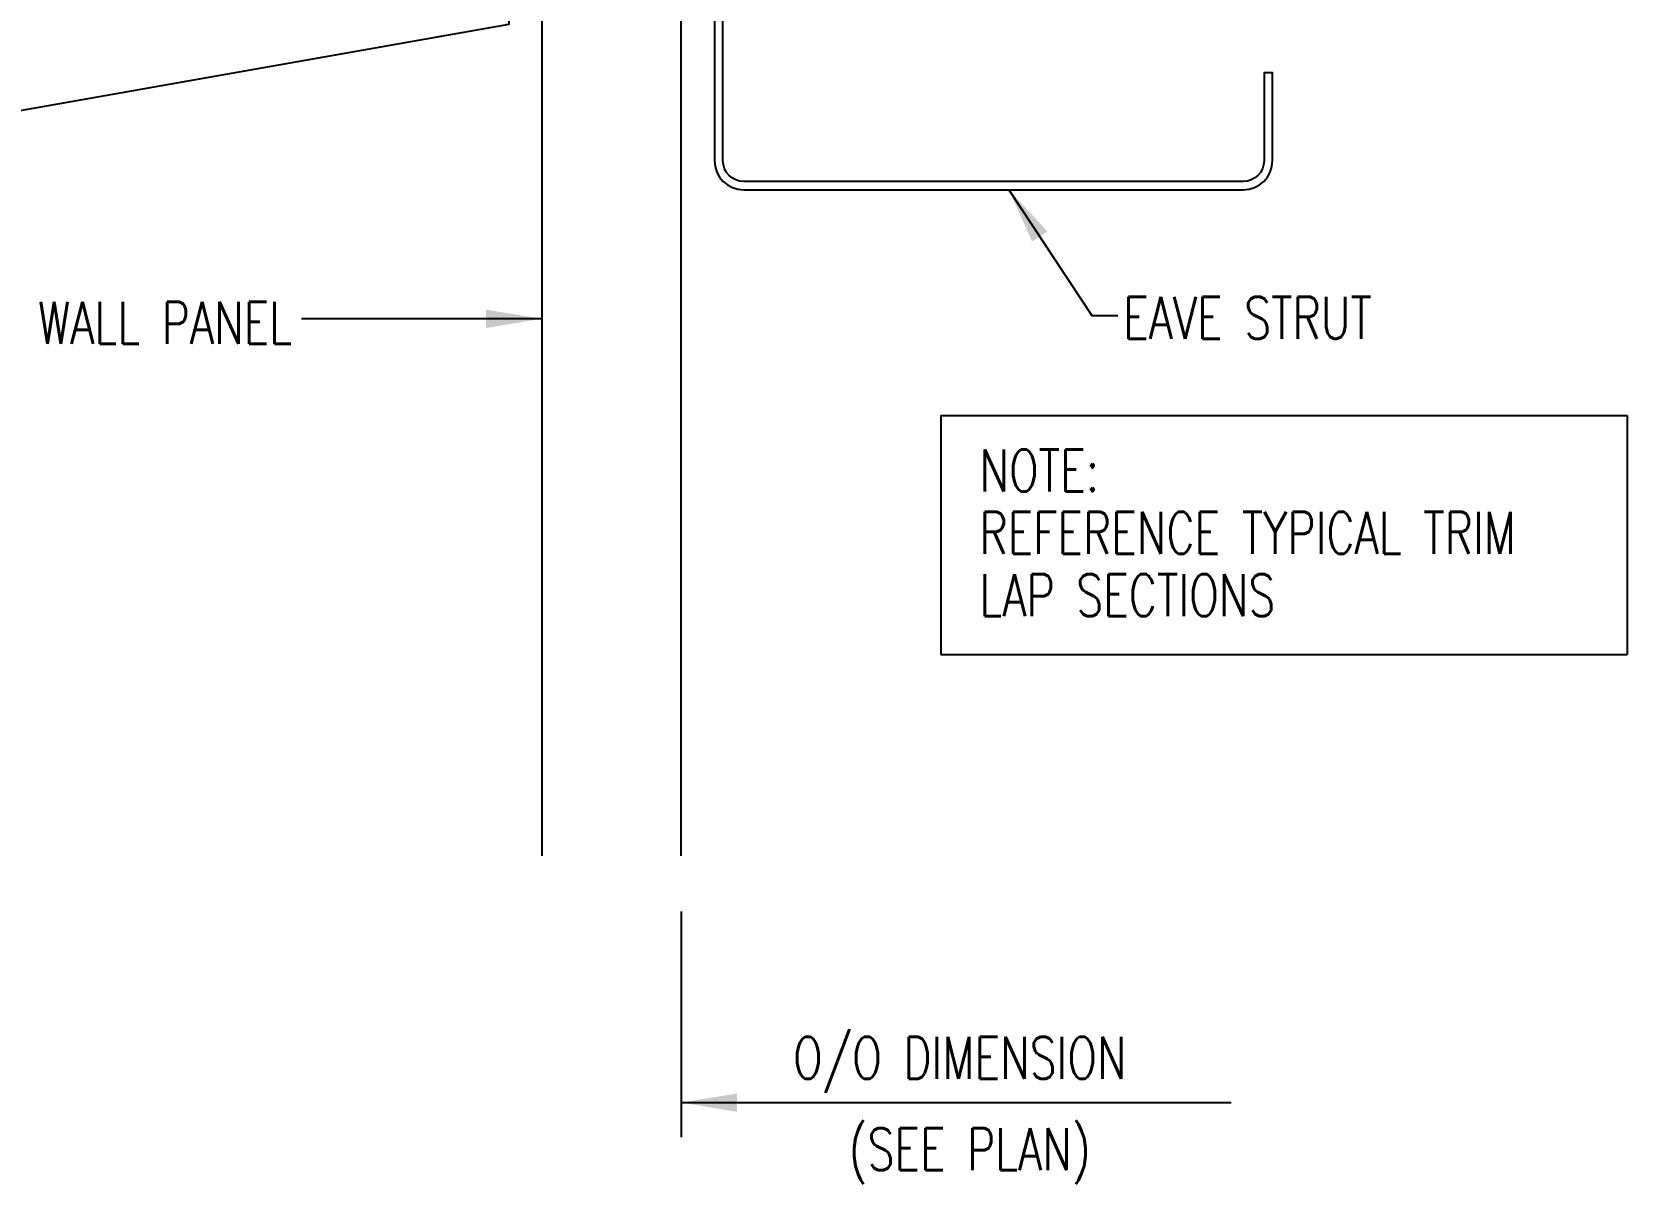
# Model space of a CAD drawing. Header units: inches. Extents: x 9.4 to 51.9, y 11.4 to 60.1.
# Drawn here: x 25.96 to 40.26, y 11.39 to 21.71 of the extents above; entities that cross this region are included whole.
import ezdxf
from ezdxf.enums import TextEntityAlignment as Align

# ---------------------------------------------------------------- set-up
doc = ezdxf.new("R2010")
doc.units = ezdxf.units.IN
doc.header["$MEASUREMENT"] = 0
for name, color, linetype in [('DIM', 2, 'Continuous'), ('PANEL', 11, 'Continuous'), ('STLA', 10, 'Continuous'), ('TEXT', 2, 'Continuous'), ('TRIM', 6, 'Continuous')]:
    doc.layers.add(name, color=color, linetype=linetype)
doc.styles.add('TEXT', font='SIMPLEX', dxfattribs={"width": 0.75, "height": 6})
doc.styles.add('TEXT1', font='ROMANS.shx', dxfattribs={"width": 0.75, "height": 0.375})
doc.dimstyles.new('DETAIL$7', dxfattribs={"dimscale": 4, "dimtxt": 6, "dimasz": 0.125, "dimexe": 0.0625, "dimexo": 0.125, "dimgap": 0.0625, "dimtad": 1, "dimdec": 5, "dimzin": 3, "dimdsep": 46, "dimlunit": 4, "dimtxsty": 'TEXT', "dimblk": 'ARCHTICK', "dimcen": 0.0625, "dimclrd": 7, "dimclre": 7, "dimclrt": 2, "dimadec": 0, "dimazin": 0, "dimtfac": 0.666667, "dimtdec": 5, "dimtmove": 0, "dimatfit": 3, "dimfxl": 0, "dimfrac": 2, "dimtolj": 1, "dimtzin": 3, "dimarcsym": 0})

# ---------------------------------------------------------------- blocks, each defined once
blk = doc.blocks.new('_ArchTick')
at = {"color": 0, "linetype": 'ByBlock', "const_width": 0.15}
blk.add_lwpolyline([(-0.5, -0.5), (0.5, 0.5)], dxfattribs=at)
blk = doc.blocks.new('A$C30686E82')
for p, q in [((-2.715, 0.761), (3.437, 0.761)), ((-2.715, 0.761), (-2.715, -1.379)), ((3.437, 0.761), (3.437, -1.379)), ((-2.715, -1.379), (3.437, -1.379))]:
    blk.add_line(p, q)
at = {"layer": 'TEXT', "style": 'TEXT1', "width": 0.75}
for s, p in [('NOTE:', (-2.368, 0.081)), ('REFERENCE TYPICAL TRIM', (-2.368, -0.477)), ('LAP SECTIONS', (-2.368, -1.035))]:
    blk.add_text(s, height=0.375, dxfattribs=at).set_placement(p)

msp = doc.modelspace()

# ---------------------------------------------------------------- linework, layer by layer
at = {"layer": 'DIM', "color": 7, "linetype": 'ByBlock'}
msp.add_line((31.78526, 13.83116), (31.78526, 11.80887), dxfattribs=at)
at = {"layer": 'PANEL'}
for p, q in [((30.53526, 27.5941), (30.53526, 14.33116)), ((31.78526, 14.33116), (31.78526, 27.5941))]:
    msp.add_line(p, q, dxfattribs=at)
at = {"layer": 'STLA'}
msp.add_lwpolyline([(37.19059, 28.13195), (37.05379, 28.90779, 0.41421356), (36.75005, 29.12047), (32.30089, 28.33597, 0.36397023), (32.08422, 28.07775), (32.08422, 20.55996, 0.41421356), (32.34642, 20.29776), (36.82202, 20.29776, 0.41421356), (37.08422, 20.55996), (37.08422, 21.34776), (37.00952, 21.34776), (37.00952, 20.55996, -0.41421356), (36.82202, 20.37246), (32.34642, 20.37246, -0.41421356), (32.15892, 20.55996), (32.15892, 28.07775, -0.36397023), (32.31387, 28.2624), (36.76302, 29.04691, -0.41421356), (36.98023, 28.89481), (37.11703, 28.11898)], format="xyb", close=True, dxfattribs=at)
at = {"layer": 'TRIM'}
msp.add_lwpolyline([(29.25368, 28.53977), (30.23849, 28.71342), (30.23849, 21.77974), (25.80686, 20.99833), (24.02747, 25.40245), (24.19325, 30.14956), (25.17805, 30.32321), (25.26488, 29.8308)], dxfattribs=at)

# ---------------------------------------------------------------- block references
msp.add_blockref('A$C30686E82', (36.82641, 17.51478))

# ---------------------------------------------------------------- texts
at = {"layer": 'TEXT', "style": 'TEXT1', "width": 0.75}
for s, p in [('EAVE STRUT', (35.74663, 18.96478)), ('O/O DIMENSION', (32.7875, 12.3328)), ('(SEE PLAN)', (33.28617, 11.51471))]:
    msp.add_text(s, height=0.375, dxfattribs=at).set_placement(p)
msp.add_text('WALL PANEL', height=0.375, dxfattribs=at).set_placement((28.2972, 18.91877), align=Align.RIGHT)

# ---------------------------------------------------------------- leaders
for points in [[(34.72291, 20.29776), (35.46476, 19.17366), (35.69903, 19.17366)], [(30.53526, 19.14286), (28.66697, 19.14286), (28.37996, 19.14286)]]:
    msp.add_leader(points, dimstyle='DETAIL$7')
at = {"layer": 'DIM', "color": 7}
msp.add_leader([(31.78526, 12.11973), (36.71438, 12.11973)], dimstyle='DETAIL$7', dxfattribs=at)

doc.saveas('drawing.dxf')
